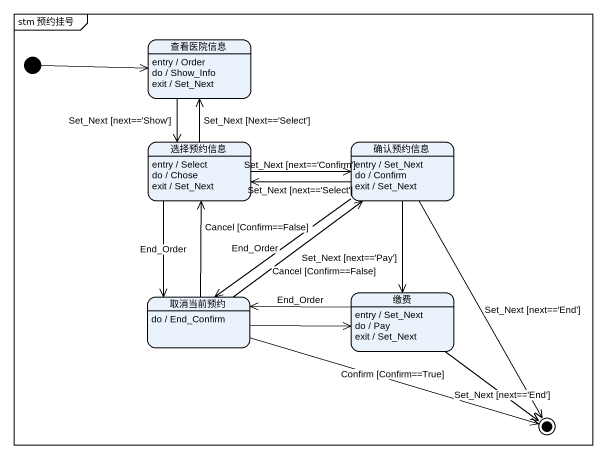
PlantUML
@startuml
mainframe stm 预约挂号
hide empty description
state 查看医院信息
查看医院信息 : entry / Order
查看医院信息 : do / Show_Info
查看医院信息 : exit / Set_Next
state 选择预约信息
选择预约信息 : entry / Select
选择预约信息 : do / Chose
选择预约信息 : exit / Set_Next
state 确认预约信息
确认预约信息 : entry / Set_Next
确认预约信息 : do / Confirm
确认预约信息 : exit / Set_Next
state 缴费
缴费 : entry / Set_Next
缴费 : do / Pay
缴费 : exit / Set_Next
state 取消当前预约
取消当前预约 : do / End_Confirm
[*] -right-> 查看医院信息
查看医院信息 --> 选择预约信息 : Set_Next [next=='Show']
选择预约信息 -up-> 查看医院信息 : Set_Next [Next=='Select']
选择预约信息 -right-> 确认预约信息 : Set_Next [next=='Confirm']
选择预约信息 --> 取消当前预约 : End_Order
确认预约信息 -left-> 选择预约信息 : Set_Next [next=='Select']
确认预约信息 --> 缴费 : Set_Next [next=='Pay']
确认预约信息 --> 取消当前预约 : End_Order
缴费 -left-> 取消当前预约 : End_Order
取消当前预约 -up-> 选择预约信息 : Cancel [Confirm==False]
取消当前预约 -up-> 确认预约信息 : Cancel [Confirm==False]
取消当前预约 -right-> 缴费
确认预约信息 --> [*] : Set_Next [next=='End']
缴费 --> [*] : Set_Next [next=='End']
取消当前预约 -right-> [*] : Confirm [Confirm==True]
@enduml
